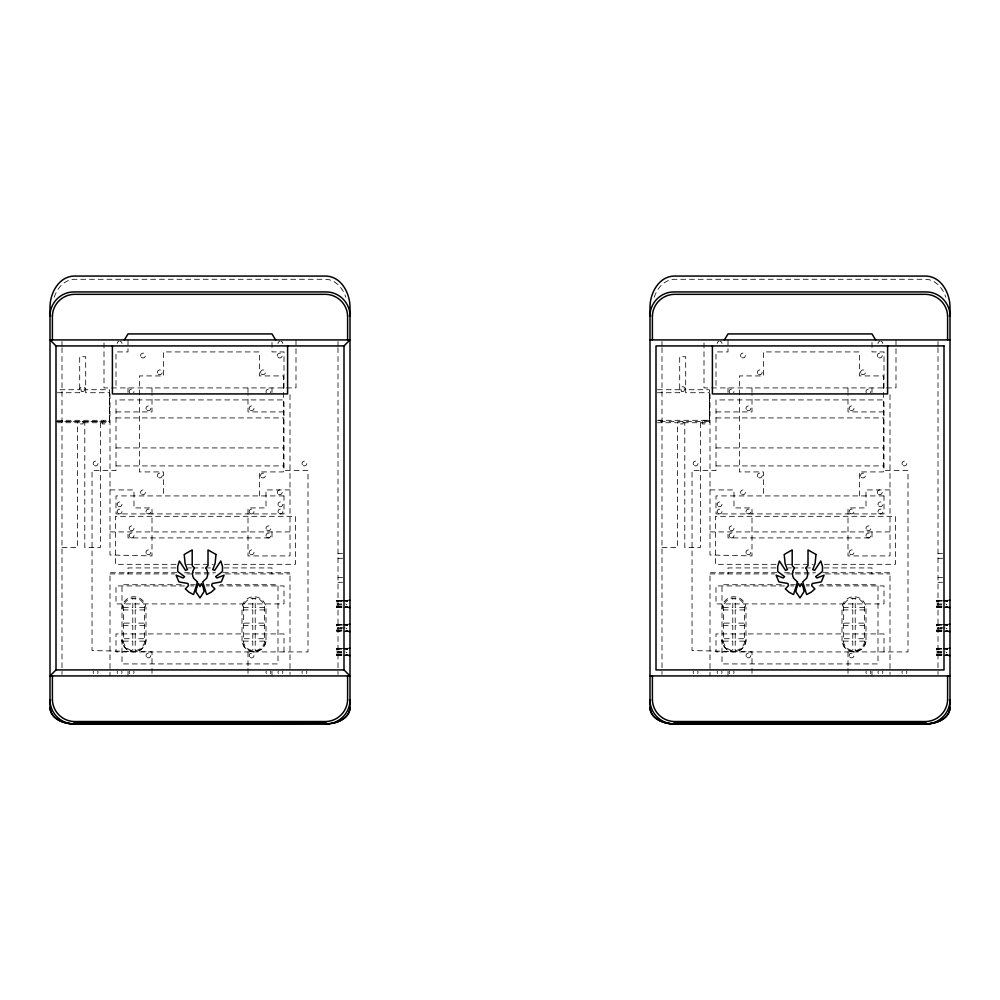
<?xml version="1.0" encoding="UTF-8"?>
<svg xmlns="http://www.w3.org/2000/svg" width="1000" height="1000" viewBox="0 0 1000 1000"><rect width="100%" height="100%" fill="white"/><g stroke="black" fill="none" stroke-linecap="round" stroke-linejoin="round"><path stroke-width="0.75" stroke-dasharray="5 3.75" d="M83 421.525L83 423.925L79.4 423.925L79.463 421.525M102.263 421.525L102.2 423.925L105.8 423.925L105.8 421.525M57.763 421.525L109.4 421.525L109.4 389.738L85.7 389.725A3 3 0 0 0 82.7 386.725A3 3 0 0 0 79.7 389.725L57.475 389.725M683 421.525L683 423.925L679.4 423.925L679.463 421.525M702.262 421.525L702.2 423.925L705.8 423.925L705.8 421.525M62 421.525L62 420.312M662 421.525L662 420.312L657.763 420.312M54.25 297.175C57.038 288.375 64.225 279.837 74 279.275L326 279.275C335.763 279.837 342.962 288.375 345.75 297.175M654.25 297.175C657.038 288.375 664.225 279.837 674 279.275L926 279.275C935.763 279.837 942.962 288.375 945.738 297.175M338.338 603.925L337.837 604.862L341.838 604.85L341.337 603.925M338.338 627.925L337.837 628.85L341.838 628.85L341.337 627.925M338.338 651.925L337.837 652.85L341.838 652.85L341.337 651.925M938.337 603.925L937.837 604.862L941.838 604.85L941.338 603.925M938.337 627.925L937.837 628.85L941.838 628.85L941.338 627.925M938.337 651.925L937.837 652.85L941.838 652.85L941.338 651.925M346.538 601.213L346.25 601.213A2.325 2.312 90 0 0 347.612 600.9M346.538 649.212L346.25 649.212A2.325 2.312 90 0 0 347.612 648.9M946.538 601.213L946.25 601.213A2.325 2.312 90 0 0 947.613 600.9M946.538 649.212L946.25 649.212A2.325 2.312 90 0 0 947.613 648.9M347.337 624.888L336.838 624.9L341.975 624.85M336.838 624.862L339.237 624.85M946.162 624.637A1.512 1.5 0 0 0 947.487 624.85L936.838 624.9L941.975 624.85M936.838 624.862L939.237 624.85M346.163 648.637A1.512 1.5 0 0 0 347.488 648.85L336.838 648.9L341.975 648.85M336.838 648.863L339.237 648.85M946.162 648.637A1.512 1.5 0 0 0 947.487 648.85L936.838 648.9L941.975 648.85M936.838 648.863L939.237 648.85M657.475 389.725L679.7 389.725A3 3 0 0 1 682.7 386.725A3 3 0 0 1 685.7 389.725L709.4 389.738L709.4 421.525L656 421.5M57.475 392.725L79.7 392.725L79.7 356.725L85.7 356.725L85.7 392.725L109.4 392.725L109.4 422.725L57.5 422.725M657.475 392.725L679.7 392.725L679.7 356.725L685.7 356.725L685.7 392.725L709.4 392.725L709.4 422.725L657.5 422.725M116 411.925L152 411.925L152 393.925M284 411.925L248 411.925L248 393.925M716 411.925L752 411.925L752 393.925M884 411.925L848 411.925L848 393.925M116 417.925L284 417.925M716 417.925L884 417.925M657.525 420.3L709.4 420.325L703.4 420.325L703.4 421.525M57.237 420.312L109.4 420.325M56 421.5L109.4 421.525M116 447.925L284 447.925M716 447.925L884 447.925M116 465.925L284 465.925M716 465.925L884 465.925M110 489.925L134 489.925L134 507.925L152 507.925L152 555.925L110 554.975L110 393.925M290 489.925L266 489.925L266 507.925L248 507.925L248 555.925L290 555.925L290 393.925M710 489.925L734 489.925L734 507.925L752 507.925L752 555.925L710 554.975L710 393.925M890 489.925L866 489.925L866 507.925L848 507.925L848 555.925L890 555.925L890 393.925M110 531.925L290 531.925M710 531.925L890 531.925M62 547.525L77.6 547.525L77.6 422.725M662 547.525L677.6 547.525L677.6 422.725M338 553.525L342.5 553.525M938 553.525L942.5 553.525M338 558.312L342.5 558.312M938 558.312L942.5 558.312M175.912 564.325L115.4 564.325L115.4 516.325L295.4 516.325L295.4 564.325L224.025 564.325M186.775 564.325L192.987 564.325M194.537 564.325L213.162 564.325M775.913 564.325L715.4 564.325L715.4 516.325L895.4 516.325L895.4 564.325L824.013 564.325M786.775 564.325L792.987 564.325M794.538 564.325L813.15 564.325M176 567.925L128 567.925L128 573.925M188.388 567.925L191.488 567.925M193.038 567.925L203.875 567.925M205.413 567.925L211.612 567.925M224 567.925L272 567.925L272 573.925M776 567.925L728 567.925L728 573.925M788.388 567.925L791.475 567.925M793.025 567.925L803.863 567.925M805.413 567.925L811.612 567.925M824 567.925L872 567.925L872 573.925M176.725 572.725L110 572.725L110 675.925M184.488 572.725L193.787 572.725M195.35 572.725L215.512 572.725M223.275 572.725L290 572.725L290 674.425M776.725 572.725L710 572.725L710 675.925M784.475 572.725L793.787 572.725M795.337 572.725L815.512 572.725M823.275 572.725L890 572.725L890 674.425M110 573.925L174.45 573.925M186.838 573.925L213.162 573.925M225.55 573.925L290 573.925M710 573.925L774.45 573.925M786.838 573.925L813.162 573.925M825.55 573.925L890 573.925M338 577.525L342.5 577.525M938 577.525L942.5 577.525M338 582.312L342.5 582.312M938 582.312L942.5 582.312M181.275 584.725L122 584.725L122 663.925L278 663.925L278 584.725L220.275 584.725M190.637 584.725L195.325 584.725M206.238 584.725L209.363 584.725M781.275 584.725L722 584.725L722 663.925L878 663.925L878 584.725L820.275 584.725M790.638 584.725L795.312 584.725M806.237 584.725L809.35 584.725M184.45 585.925L116 585.925L116 603.925L284 603.925L284 585.925L215.55 585.925M190.662 585.925L193.775 585.925M206.225 585.925L209.338 585.925M784.438 585.925L716 585.925L716 603.925L884 603.925L884 585.925L815.55 585.925M790.662 585.925L793.775 585.925M806.213 585.925L809.325 585.925M347.4 600.325L341.637 600.862M336.838 600.5L348.837 600.325M948.838 600.325L936.838 600.325L936.838 607.525L948.838 607.525M936.838 600.5L947.337 600.5M336.838 601.112L347.337 601.112M947.337 600.9L936.838 600.862L947.463 600.862A1.512 1.5 0 0 1 946.162 600.638M936.838 601.112L947.337 601.112M336.838 603.925L344.775 604M936.838 603.925L944.775 604M336.838 606.213L342.537 606.213M936.838 606.213L942.537 606.213M336.838 606.725L347.337 606.725M336.838 606.95L347.337 606.95M936.838 606.725L947.337 606.725M336.838 606.975L348.837 606.975M936.838 606.95L948.838 606.975M336.838 607.35L347.337 607.35M936.838 607.35L947.337 607.35M123.362 607.525L132.8 607.525L132.8 598.088M144.625 607.525L135.2 607.525L135.2 598.088M243.363 607.525L252.8 607.525L252.8 598.088M264.625 607.525L255.2 607.525L255.2 598.088M348.837 607.525L336.838 607.525L336.838 600.325M723.363 607.525L732.8 607.525L732.8 598.088M744.625 607.525L735.2 607.525L735.2 598.088M843.363 607.525L852.8 607.525L852.8 598.088M864.625 607.525L855.2 607.525L855.2 598.088M123.2 609.925L132.8 609.925L132.8 623.125L123.2 623.125M144.8 609.925L135.2 609.925L135.2 623.125L144.8 623.125M243.2 609.925L252.8 609.925L252.8 623.125L243.2 623.125M264.8 609.925L255.2 609.925L255.2 623.125L264.8 623.125M723.2 609.925L732.8 609.925L732.8 623.125L723.2 623.125M744.8 609.925L735.2 609.925L735.2 623.125L744.8 623.125M843.2 609.925L852.8 609.925L852.8 623.125L843.2 623.125M864.8 609.925L855.2 609.925L855.2 623.125L864.8 623.125M348.837 624.325L336.838 624.325L336.838 631.525L348.837 631.525M948.838 624.325L936.838 624.325L936.838 631.525L948.838 631.525M336.838 624.5L347.337 624.5M936.838 624.5L947.337 624.5M346.163 624.637A1.512 1.5 0 0 0 347.488 624.85L341.637 624.325M947.387 624.862L941.637 624.325M336.838 625.112L347.337 625.112M936.838 625.112L947.337 625.112M123.2 625.525L132.8 625.525L132.8 638.725L123.2 638.725M144.8 625.525L135.2 625.525L135.2 638.725L144.8 638.725M243.2 625.525L252.8 625.525L252.8 638.725L243.2 638.725M264.8 625.525L255.2 625.525L255.2 638.725L264.8 638.725M723.2 625.525L732.8 625.525L732.8 638.725L723.2 638.725M744.8 625.525L735.2 625.525L735.2 638.725L744.8 638.725M843.2 625.525L852.8 625.525L852.8 638.725L843.2 638.725M864.8 625.525L855.2 625.525L855.2 638.725L864.8 638.725M342.125 627.9L336.838 627.925L344.775 628M942.125 627.9L936.838 627.925L944.775 628M336.838 630.212L342.537 630.212M936.838 630.212L942.537 630.212M336.838 630.725L347.337 630.725M936.838 630.725L947.337 630.725M336.838 630.975L348.837 630.975M936.838 630.975L948.838 630.975M936.838 631.35L947.337 631.337M123.362 641.125L132.8 641.125L132.8 650.55M144.625 641.125L135.2 641.125L135.2 650.55M243.363 641.125L252.8 641.125L252.8 650.55M264.625 641.125L255.2 641.125L255.2 650.55M723.363 641.125L732.8 641.125L732.8 650.55M744.625 641.125L735.2 641.125L735.2 650.55M843.363 641.125L852.8 641.125L852.8 650.55M864.625 641.125L855.2 641.125L855.2 650.55M348.837 648.325L336.838 648.325L336.838 655.525L348.837 655.525M948.838 648.325L936.838 648.325L936.838 655.525L948.838 655.525M336.838 648.5L347.337 648.5M936.838 648.5L947.337 648.5M347.4 648.863L341.637 648.325M336.838 649.112L347.337 649.112M936.838 649.112L947.337 649.112M336.838 651.925L342.125 651.9M936.838 651.925L942.125 651.9M336.838 652L344.775 652M936.838 652L944.775 652M336.838 654.212L342.537 654.212M936.838 654.212L942.537 654.212M336.838 654.725L347.337 654.725M936.838 654.725L947.337 654.725M336.838 654.975L348.837 654.975M936.838 654.95L948.838 654.975M336.838 655.35L347.337 655.337M936.838 655.35L947.337 655.337M341.975 600.85L336.838 600.862L347.512 600.862L343.35 600.85M943.35 624.85L947.463 624.862M343.35 624.85L347.463 624.862M943.35 648.85L947.463 648.863M343.35 648.85L347.463 648.863M945.837 603.925L946.838 604.85M945.837 627.925L946.838 628.85M945.837 651.925L946.838 652.85M345.838 603.925L346.838 604.85M345.838 627.925L346.838 628.85M345.838 651.925L346.838 652.85M938 341.475L938 346.138M938 347.7L938 674.362M896 339.925L896 387.925L704 387.925L704 339.925M884 387.925L884 351.925L872 351.925L872 339.925M884 651.925L884 633.925L716 633.925L716 651.925L908 651.925L908 470.562L884 470.562L884 399.925L716 399.925L716 470.562L692.038 470.562L692.038 650.562L752 651.925L752 666.925M872 387.925L872 392.425M872 531.925L872 537.925L728 537.925L728 531.925M872 671.425L872 675.925M866 639.925L866 608.725A12 12 0 0 0 854 596.725A12 12 0 0 0 842 608.725L842 639.925A12 12 0 0 0 854 651.925A12 12 0 0 0 866 639.925A12.012 12.012 0 0 1 854 651.513A12.012 12.012 0 0 1 842 639.925M859.4 495.925L859.4 471.925L883.4 471.925L883.4 375.925L859.4 375.925L859.4 351.925L763.4 351.925L763.4 375.925L739.4 375.925L739.4 471.925L763.4 471.925L763.4 495.925M848 387.925L848 392.425M848 651.925L848 666.925M848 668.425L848 674.425M752 387.925L752 392.425M752 668.425L752 674.425M746 639.925A12.012 12.012 0 0 1 734 651.513A12.012 12.012 0 0 1 722 639.925A12 12 0 0 0 734 651.925A12 12 0 0 0 746 639.925L746 608.725A12 12 0 0 0 734 596.725A12 12 0 0 0 722 608.725M728 339.925L728 351.925L716 351.925L716 387.925M728 387.925L728 392.425M728 671.425L728 675.925M700.4 422.725L700.4 547.525L684.8 547.525L684.8 422.725M662 341.475L662 346.138M662 347.7L662 674.362M338 341.475L338 346.138M338 347.7L338 674.362M296 339.925L296 387.925L104 387.925L104 339.925M284 387.925L284 351.925L272 351.925L272 341.425M284 651.925L284 633.925L116 633.925L116 651.925L308 651.925L308 470.562L284 470.562L284 399.925L116 399.925L116 470.562L92.037 470.562L92.037 650.562L152 651.925L152 666.925M272 387.925L272 392.425M272 531.925L272 537.925L128 537.925L128 531.925M272 671.425L272 675.925M266 639.925L266 608.725A12 12 0 0 0 254 596.725A12 12 0 0 0 242 608.725L242 639.925A12 12 0 0 0 254 651.925A12 12 0 0 0 266 639.925A12.012 12.012 0 0 1 254 651.513A12.012 12.012 0 0 1 242 639.925M259.4 495.925L259.4 471.925L283.4 471.925L283.4 375.925L259.4 375.925L259.4 351.925L163.4 351.925L163.4 375.925L139.4 375.925L139.4 471.925L163.4 471.925L163.4 495.925M248 387.925L248 392.425M248 651.925L248 666.925M248 668.425L248 674.425M152 387.925L152 392.425M152 668.425L152 674.425M146 639.925A12.012 12.012 0 0 1 134 651.513A12.012 12.012 0 0 1 122 639.925A12 12 0 0 0 134 651.925A12 12 0 0 0 146 639.925L146 608.725A12 12 0 0 0 134 596.725A12 12 0 0 0 122 608.725M128 339.925L128 351.925L116 351.925L116 387.925M128 387.925L128 392.425M128 671.425L128 675.925M103.4 420.325L103.4 421.525M100.4 422.725L100.4 547.525L84.8 547.525L84.8 422.725M62 341.475L62 346.138M62 347.7L62 674.362M129.525 392.725A2.4 2.4 0 0 1 131.6 389.125A2.4 2.4 0 0 1 133.675 392.725M133.675 671.125A2.4 2.4 0 0 1 133.675 673.525M129.525 673.525A2.4 2.4 0 0 1 129.525 671.125M121.675 671.125A2.4 2.4 0 0 1 121.675 673.525M117.525 673.525A2.4 2.4 0 0 1 117.525 671.125M97.675 671.125A2.4 2.4 0 0 1 97.675 673.525M93.525 673.525A2.4 2.4 0 0 1 93.525 671.125M282.475 671.125A2.4 2.4 0 0 1 282.475 673.525M278.325 673.525A2.4 2.4 0 0 1 278.325 671.125M266.325 392.725A2.4 2.4 0 0 1 268.4 389.125A2.4 2.4 0 0 1 270.475 392.725M270.475 671.125A2.4 2.4 0 0 1 270.475 673.525M266.325 673.525A2.4 2.4 0 0 1 266.325 671.125M306.475 671.125A2.4 2.4 0 0 1 306.475 673.525M302.325 673.525A2.4 2.4 0 0 1 302.325 671.125M278 343.525A2.4 2.4 0 0 1 279.775 341.2M281.025 341.2A2.4 2.4 0 0 1 282.8 343.525M117.2 343.525A2.4 2.4 0 0 1 118.975 341.2M120.225 341.2A2.4 2.4 0 0 1 122 343.525M347.475 648.5A1.55 1.55 0 0 1 346.413 648.913M346.25 654.625A2.3 2.3 90 0 1 347.638 654.975M346.413 654.925A1.55 1.55 0 0 1 347.475 655.35M346.163 655.2A1.512 1.5 0 0 1 347.488 655M346.362 654.725A2.25 2.237 90 0 1 347.463 654.663M347.463 649.175A2.25 2.237 90 0 1 346.362 649.112M347.475 624.5A1.55 1.55 0 0 1 346.413 624.913M347.612 624.9A2.325 2.312 90 0 1 346.213 625.25M346.25 630.625A2.3 2.3 90 0 1 347.638 630.975M346.413 630.925A1.55 1.55 0 0 1 347.475 631.35M346.163 631.2A1.512 1.5 0 0 1 347.488 631M346.362 630.725A2.25 2.237 90 0 1 347.463 630.662M347.463 625.175A2.25 2.237 90 0 1 346.362 625.112M347.475 600.5A1.55 1.55 0 0 1 346.413 600.913M346.25 606.625A2.3 2.3 90 0 1 347.638 606.975M346.413 606.925A1.55 1.55 0 0 1 347.475 607.35M346.163 607.2A1.512 1.5 0 0 1 347.488 607M346.362 606.725A2.25 2.237 90 0 1 347.463 606.663M347.463 601.175A2.25 2.237 90 0 1 346.362 601.112M347.488 600.85A1.512 1.5 0 0 1 346.163 600.638M729.513 392.725A2.4 2.4 0 0 1 731.6 389.125A2.4 2.4 0 0 1 733.675 392.725M733.675 671.125A2.4 2.4 0 0 1 733.675 673.525M729.513 673.525A2.4 2.4 0 0 1 729.513 671.125M721.675 671.125A2.4 2.4 0 0 1 721.675 673.525M717.513 673.525A2.4 2.4 0 0 1 717.513 671.125M697.675 671.125A2.4 2.4 0 0 1 697.675 673.525M693.512 673.525A2.4 2.4 0 0 1 693.512 671.125M882.475 671.125A2.4 2.4 0 0 1 882.475 673.525M878.312 673.525A2.4 2.4 0 0 1 878.312 671.125M866.312 392.725A2.4 2.4 0 0 1 868.4 389.125A2.4 2.4 0 0 1 870.475 392.725M870.475 671.125A2.4 2.4 0 0 1 870.475 673.525M866.312 673.525A2.4 2.4 0 0 1 866.312 671.125M906.475 671.125A2.4 2.4 0 0 1 906.475 673.525M902.312 673.525A2.4 2.4 0 0 1 902.312 671.125M878 343.525A2.4 2.4 0 0 1 879.775 341.2M881.012 341.2A2.4 2.4 0 0 1 882.8 343.525M717.2 343.525A2.4 2.4 0 0 1 718.975 341.2M720.212 341.2A2.4 2.4 0 0 1 722 343.525M947.475 648.5A1.55 1.55 0 0 1 946.413 648.913M946.25 654.625A2.3 2.3 90 0 1 947.638 654.975M946.413 654.925A1.55 1.55 0 0 1 947.475 655.35M946.162 655.2A1.512 1.5 0 0 1 947.487 655M946.35 654.725A2.25 2.237 90 0 1 947.463 654.663M947.463 649.175A2.25 2.237 90 0 1 946.35 649.112M947.475 624.5A1.55 1.55 0 0 1 946.413 624.913M947.613 624.9A2.325 2.312 90 0 1 946.213 625.25M946.25 630.625A2.3 2.3 90 0 1 947.638 630.975M946.413 630.925A1.55 1.55 0 0 1 947.475 631.35M946.162 631.2A1.512 1.5 0 0 1 947.487 631M946.35 630.725A2.25 2.237 90 0 1 947.463 630.662M947.463 625.175A2.25 2.237 90 0 1 946.35 625.112M947.475 600.5A1.55 1.55 0 0 1 946.413 600.913M946.25 606.625A2.3 2.3 90 0 1 947.638 606.975M946.413 606.925A1.55 1.55 0 0 1 947.475 607.35M946.162 607.2A1.512 1.5 0 0 1 947.487 607M946.35 606.725A2.25 2.237 90 0 1 947.463 606.663M947.463 601.175A2.25 2.237 90 0 1 946.35 601.112M123.575 605.925L123.575 642.712A10.788 10.788 0 0 0 131.213 650.337L136.788 650.337A10.788 10.788 0 0 0 144.425 642.712L144.425 605.925A10.788 10.788 0 0 0 136.788 598.3L131.213 598.3A10.788 10.788 0 0 0 123.575 605.925M243.575 605.925L243.575 642.712A10.788 10.788 0 0 0 251.213 650.337L256.788 650.337A10.788 10.788 0 0 0 264.425 642.712L264.425 605.925A10.788 10.788 0 0 0 256.788 598.3L251.213 598.3A10.788 10.788 0 0 0 243.575 605.925M723.575 605.925L723.575 642.712A10.788 10.788 0 0 0 731.2 650.337L736.787 650.337A10.788 10.788 0 0 0 744.412 642.712L744.412 605.925A10.788 10.788 0 0 0 736.787 598.3L731.2 598.3A10.788 10.788 0 0 0 723.575 605.925M843.575 605.925L843.575 642.712A10.788 10.788 0 0 0 851.2 650.337L856.787 650.337A10.788 10.788 0 0 0 864.412 642.712L864.412 605.925A10.788 10.788 0 0 0 856.787 598.3L851.2 598.3A10.788 10.788 0 0 0 843.575 605.925M284 495.925L116 495.925L116 513.925L284 513.925L284 495.925M884 495.925L716 495.925L716 513.925L884 513.925L884 495.925M81.8 391.275A1.8 1.8 0 0 0 84.5 389.725A1.8 1.8 0 0 0 81.8 388.162A1.8 1.8 0 0 0 81.8 391.275M278.1 357.212A2.4 2.4 0 0 0 282.113 356.138A2.4 2.4 0 0 0 279.175 353.2A2.4 2.4 0 0 0 278.1 357.212M261.3 374.012A2.4 2.4 0 0 0 265.312 372.938A2.4 2.4 0 0 0 262.375 370A2.4 2.4 0 0 0 261.3 374.012M141.3 357.212A2.4 2.4 0 0 0 145.312 356.138A2.4 2.4 0 0 0 142.375 353.2A2.4 2.4 0 0 0 141.3 357.212M158.1 374.012A2.4 2.4 0 0 0 162.113 372.938A2.4 2.4 0 0 0 159.175 370A2.4 2.4 0 0 0 158.1 374.012M141.8 494.4A2.4 2.4 0 0 0 145.4 492.325A2.4 2.4 0 0 0 141.8 490.238A2.4 2.4 0 0 0 141.8 494.4M158.6 477.6A2.4 2.4 0 0 0 162.2 475.525A2.4 2.4 0 0 0 158.6 473.438A2.4 2.4 0 0 0 158.6 477.6M278.6 494.4A2.4 2.4 0 0 0 282.2 492.325A2.4 2.4 0 0 0 278.6 490.238A2.4 2.4 0 0 0 278.6 494.4M261.3 477.212A2.4 2.4 0 0 0 265.312 476.138A2.4 2.4 0 0 0 262.375 473.2A2.4 2.4 0 0 0 261.3 477.212M147.2 410.4A2.4 2.4 0 0 0 150.8 408.325A2.4 2.4 0 0 0 147.2 406.238A2.4 2.4 0 0 0 147.2 410.4M147.2 657.6A2.4 2.4 0 0 0 150.8 655.525A2.4 2.4 0 0 0 147.2 653.438A2.4 2.4 0 0 0 147.2 657.6M94.4 465.6A2.4 2.4 0 0 0 98 463.525A2.4 2.4 0 0 0 94.4 461.438A2.4 2.4 0 0 0 94.4 465.6M250.4 410.4A2.4 2.4 0 0 0 254 408.325A2.4 2.4 0 0 0 250.4 406.238A2.4 2.4 0 0 0 250.4 410.4M250.4 657.6A2.4 2.4 0 0 0 254 655.525A2.4 2.4 0 0 0 250.4 653.438A2.4 2.4 0 0 0 250.4 657.6M303.2 465.6A2.4 2.4 0 0 0 306.8 463.525A2.4 2.4 0 0 0 303.2 461.438A2.4 2.4 0 0 0 303.2 465.6M118.4 506.4A2.4 2.4 0 0 0 122 504.325A2.4 2.4 0 0 0 118.4 502.238A2.4 2.4 0 0 0 118.4 506.4M118.4 513.6A2.4 2.4 0 0 0 122 511.525A2.4 2.4 0 0 0 118.4 509.438A2.4 2.4 0 0 0 118.4 513.6M130.4 537.6A2.4 2.4 0 0 0 134 535.525A2.4 2.4 0 0 0 130.4 533.438A2.4 2.4 0 0 0 130.4 537.6M130.4 530.4A2.4 2.4 0 0 0 134 528.325A2.4 2.4 0 0 0 130.4 526.237A2.4 2.4 0 0 0 130.4 530.4M147.2 554.4A2.4 2.4 0 0 0 150.8 552.325A2.4 2.4 0 0 0 147.2 550.237A2.4 2.4 0 0 0 147.2 554.4M146.7 513.212A2.4 2.4 0 0 0 150.712 512.137A2.4 2.4 0 0 0 147.775 509.2A2.4 2.4 0 0 0 146.7 513.212M279.2 506.4A2.4 2.4 0 0 0 282.8 504.325A2.4 2.4 0 0 0 279.2 502.238A2.4 2.4 0 0 0 279.2 506.4M266.7 537.212A2.4 2.4 0 0 0 270.712 536.138A2.4 2.4 0 0 0 267.775 533.2A2.4 2.4 0 0 0 266.7 537.212M266.7 530.013A2.4 2.4 0 0 0 270.712 528.938A2.4 2.4 0 0 0 267.775 526A2.4 2.4 0 0 0 266.7 530.013M250.4 554.4A2.4 2.4 0 0 0 254 552.325A2.4 2.4 0 0 0 250.4 550.237A2.4 2.4 0 0 0 250.4 554.4M250.4 513.6A2.4 2.4 0 0 0 254 511.525A2.4 2.4 0 0 0 250.4 509.438A2.4 2.4 0 0 0 250.4 513.6M279.2 513.6A2.4 2.4 0 0 0 282.8 511.525A2.4 2.4 0 0 0 279.2 509.438A2.4 2.4 0 0 0 279.2 513.6M878.6 357.6A2.4 2.4 0 0 0 882.2 355.525A2.4 2.4 0 0 0 878.6 353.438A2.4 2.4 0 0 0 878.6 357.6M861.3 374.012A2.4 2.4 0 0 0 865.312 372.938A2.4 2.4 0 0 0 862.375 370A2.4 2.4 0 0 0 861.3 374.012M741.8 357.6A2.4 2.4 0 0 0 745.4 355.525A2.4 2.4 0 0 0 741.8 353.438A2.4 2.4 0 0 0 741.8 357.6M758.6 374.4A2.4 2.4 0 0 0 762.2 372.325A2.4 2.4 0 0 0 758.6 370.238A2.4 2.4 0 0 0 758.6 374.4M741.8 494.4A2.4 2.4 0 0 0 745.4 492.325A2.4 2.4 0 0 0 741.8 490.238A2.4 2.4 0 0 0 741.8 494.4M758.6 477.6A2.4 2.4 0 0 0 762.2 475.525A2.4 2.4 0 0 0 758.6 473.438A2.4 2.4 0 0 0 758.6 477.6M878.6 494.4A2.4 2.4 0 0 0 882.2 492.325A2.4 2.4 0 0 0 878.6 490.238A2.4 2.4 0 0 0 878.6 494.4M861.3 477.212A2.4 2.4 0 0 0 865.312 476.138A2.4 2.4 0 0 0 862.375 473.2A2.4 2.4 0 0 0 861.3 477.212M747.2 410.4A2.4 2.4 0 0 0 750.8 408.325A2.4 2.4 0 0 0 747.2 406.238A2.4 2.4 0 0 0 747.2 410.4M747.2 657.6A2.4 2.4 0 0 0 750.8 655.525A2.4 2.4 0 0 0 747.2 653.438A2.4 2.4 0 0 0 747.2 657.6M694.4 465.6A2.4 2.4 0 0 0 698 463.525A2.4 2.4 0 0 0 694.4 461.438A2.4 2.4 0 0 0 694.4 465.6M850.4 410.4A2.4 2.4 0 0 0 854 408.325A2.4 2.4 0 0 0 850.4 406.238A2.4 2.4 0 0 0 850.4 410.4M849.9 657.212A2.4 2.4 0 0 0 853.913 656.137A2.4 2.4 0 0 0 850.975 653.2A2.4 2.4 0 0 0 849.9 657.212M903.2 465.6A2.4 2.4 0 0 0 906.8 463.525A2.4 2.4 0 0 0 903.2 461.438A2.4 2.4 0 0 0 903.2 465.6M718.4 506.4A2.4 2.4 0 0 0 722 504.325A2.4 2.4 0 0 0 718.4 502.238A2.4 2.4 0 0 0 718.4 506.4M718.4 513.6A2.4 2.4 0 0 0 722 511.525A2.4 2.4 0 0 0 718.4 509.438A2.4 2.4 0 0 0 718.4 513.6M730.4 537.6A2.4 2.4 0 0 0 734 535.525A2.4 2.4 0 0 0 730.4 533.438A2.4 2.4 0 0 0 730.4 537.6M730.4 530.4A2.4 2.4 0 0 0 734 528.325A2.4 2.4 0 0 0 730.4 526.237A2.4 2.4 0 0 0 730.4 530.4M747.2 554.4A2.4 2.4 0 0 0 750.8 552.325A2.4 2.4 0 0 0 747.2 550.237A2.4 2.4 0 0 0 747.2 554.4M746.7 513.212A2.4 2.4 0 0 0 750.713 512.137A2.4 2.4 0 0 0 747.775 509.2A2.4 2.4 0 0 0 746.7 513.212M878.7 506.012A2.4 2.4 0 0 0 882.712 504.938A2.4 2.4 0 0 0 879.775 502A2.4 2.4 0 0 0 878.7 506.012M866.7 537.212A2.4 2.4 0 0 0 870.713 536.138A2.4 2.4 0 0 0 867.775 533.2A2.4 2.4 0 0 0 866.7 537.212M866.7 530.013A2.4 2.4 0 0 0 870.713 528.938A2.4 2.4 0 0 0 867.775 526A2.4 2.4 0 0 0 866.7 530.013M849.9 554.012A2.4 2.4 0 0 0 853.913 552.938A2.4 2.4 0 0 0 850.975 550A2.4 2.4 0 0 0 849.9 554.012M849.9 513.212A2.4 2.4 0 0 0 853.913 512.137A2.4 2.4 0 0 0 850.975 509.2A2.4 2.4 0 0 0 849.9 513.212M878.7 513.212A2.4 2.4 0 0 0 882.712 512.137A2.4 2.4 0 0 0 879.775 509.2A2.4 2.4 0 0 0 878.7 513.212M681.8 391.275A1.8 1.8 0 0 0 684.5 389.725A1.8 1.8 0 0 0 681.8 388.162A1.8 1.8 0 0 0 681.8 391.275"/><path stroke-width="1.5" d="M329.125 723.65L74 723.925C64.125 724 50.838 719.225 50 707.837L50 308C49.7 293.938 58.288 276.637 74 276.075L326 276.075C341.712 276.637 350.3 293.938 350 308L350 707.837C349.625 716.888 340.175 722.013 332.212 723.375M950 707.837C949.15 719.225 935.863 724 926 723.925L674 723.925C664.175 723.688 650.8 719.362 650 707.837L650 308C649.7 293.938 658.275 276.637 674 276.075L926 276.075C941.712 276.637 950.3 293.938 950 308L950 707.837C949.125 719.2 935.812 723.85 926 723.787L674 723.787M350 707.837C349.4 718.1 337.987 722.788 329.125 723.787M124.4 339.925L128 333.925L272 333.925L275.6 339.925M724.4 339.925L728 333.925L872 333.925L875.6 339.925M349.688 600.513L349.4 599.862M349.688 624.513L349.4 623.862M349.688 648.512L349.4 647.862M949.688 600.513L949.4 599.862M949.688 624.513L949.4 623.862M949.688 648.512L949.4 647.862M344 345.925L350 339.925L50 339.925L56 345.925L56 669.925L50 675.925L350 675.925L344 669.925L344 345.925L56 345.925M650 339.925L950 339.925M349.4 607.975L349.688 607.325M949.4 607.975L949.688 607.325M349.4 631.975L349.688 631.325M949.4 631.975L949.688 631.325M349.4 655.975L349.688 655.325M949.4 655.975L949.688 655.325M56 669.925L344 669.925M650 675.925L950 675.925M74 722.312L326 722.188M674 722.188L926 722.312M326 723.787L74 723.787C64.175 723.85 50.875 719.2 50 707.837M670.863 723.787C661.95 723.037 650.638 717.987 650 707.837M947.6 315.712L947.6 339.925M947.6 675.925L947.6 700.125M887.6 345.925L887.6 393.925L712.4 393.925L712.4 345.925M652.4 315.712L652.4 339.925M652.4 675.925L652.4 700.125M347.6 315.712L347.6 339.925M347.6 675.925L347.6 700.125M287.6 345.925L287.6 393.925L112.4 393.925L112.4 345.925M52.4 315.712L52.4 339.925M52.4 675.925L52.4 700.125M347.6 699.925A22.438 22.438 0 0 1 326 721.525L74 721.525A22.438 22.438 0 0 1 52.4 699.925M350 699.925A24 24 0 0 1 326 723.925M74 723.925A24 24 0 0 1 50 699.925M52.4 315.925A22.438 22.438 0 0 1 74 294.325L326 294.325A22.438 22.438 0 0 1 347.6 315.925M50 315.925A24 24 0 0 1 74 291.925L326 291.925A24 24 0 0 1 350 315.925M947.6 699.925A22.438 22.438 0 0 1 926 721.525L674 721.525A22.438 22.438 0 0 1 652.4 699.925M950 699.925A24 24 0 0 1 926 723.925M674 723.925A24 24 0 0 1 650 699.925M652.4 315.925A22.438 22.438 0 0 1 674 294.325L926 294.325A22.438 22.438 0 0 1 947.6 315.925M650 315.925A24 24 0 0 1 674 291.925L926 291.925A24 24 0 0 1 950 315.925M216.012 554.475L215.1 563.475L212.712 569.625L214.638 570.413L220.787 560.988L222.475 566.337L222.475 571.512L215.588 576.675L217 577.987L224.1 575.212L221.3 581.888L212.262 583.525L211.625 585.575L214.9 588.9L211.137 592.238L206.65 594.538L202.725 581.9L206.55 578.288A9.113 9.113 0 0 0 206.462 569.237L205.7 568.125L208.012 565.6L208.012 549.925L216.012 554.475M816 554.475L815.1 563.475L812.712 569.625L814.638 570.413L820.788 560.988L822.475 566.337L822.475 571.512L815.588 576.675L817 577.987L824.1 575.212L821.3 581.888L812.262 583.525L811.625 585.575L814.887 588.9L811.125 592.238L806.65 594.538L802.725 581.9L806.55 578.288A9.113 9.113 0 0 0 806.462 569.237L805.7 568.125L808.012 565.6L808.012 549.925L816 554.475M196.663 587.438L195.875 591.763L200 597.925L204.075 591.525L203.137 587.013L201.363 583.538L200.012 586.625L198.588 583.562L196.663 587.438M796.65 587.438L795.875 591.763L800 597.925L804.075 591.525L803.125 587.013L801.363 583.538L800 586.625L798.575 583.562L796.65 587.438M197.475 581.9L193.55 594.538L189.075 592.238L185.312 588.9L188.575 585.575L187.95 583.525L178.912 581.888L176.1 575.212L183.212 577.987L184.613 576.675L177.725 571.512L177.725 566.337L179.412 560.988L185.562 570.413L187.488 569.625L185.1 563.475L184.2 554.475L192.2 549.925L192.2 565.6L194.5 568.125L193.738 569.225A9.113 9.113 0 0 0 193.65 578.288L197.475 581.9M797.475 581.9L793.55 594.538L789.062 592.238L785.312 588.9L788.575 585.575L787.938 583.525L778.9 581.888L776.1 575.212L783.2 577.987L784.613 576.675L777.725 571.512L777.725 566.337L779.412 560.988L785.562 570.413L787.487 569.625L785.1 563.475L784.2 554.475L792.188 549.925L792.188 565.6L794.5 568.125L793.737 569.225A9.113 9.113 0 0 0 793.65 578.288L797.475 581.9M944 345.925L656 345.925L656 669.925L944 669.925L944 345.925"/></g></svg>
